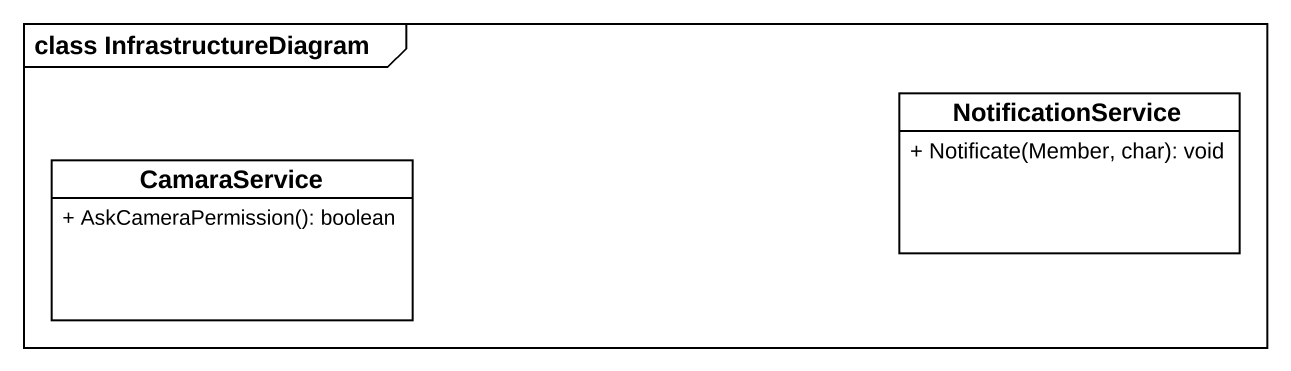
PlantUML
@startuml
mainframe class InfrastructureDiagram
hide circle
hide empty members
skinparam classAttributeIconSize 0
class NotificationService {
  + Notificate(Member, char): void
}
class CamaraService {
  + AskCameraPermission(): boolean
}
@enduml
